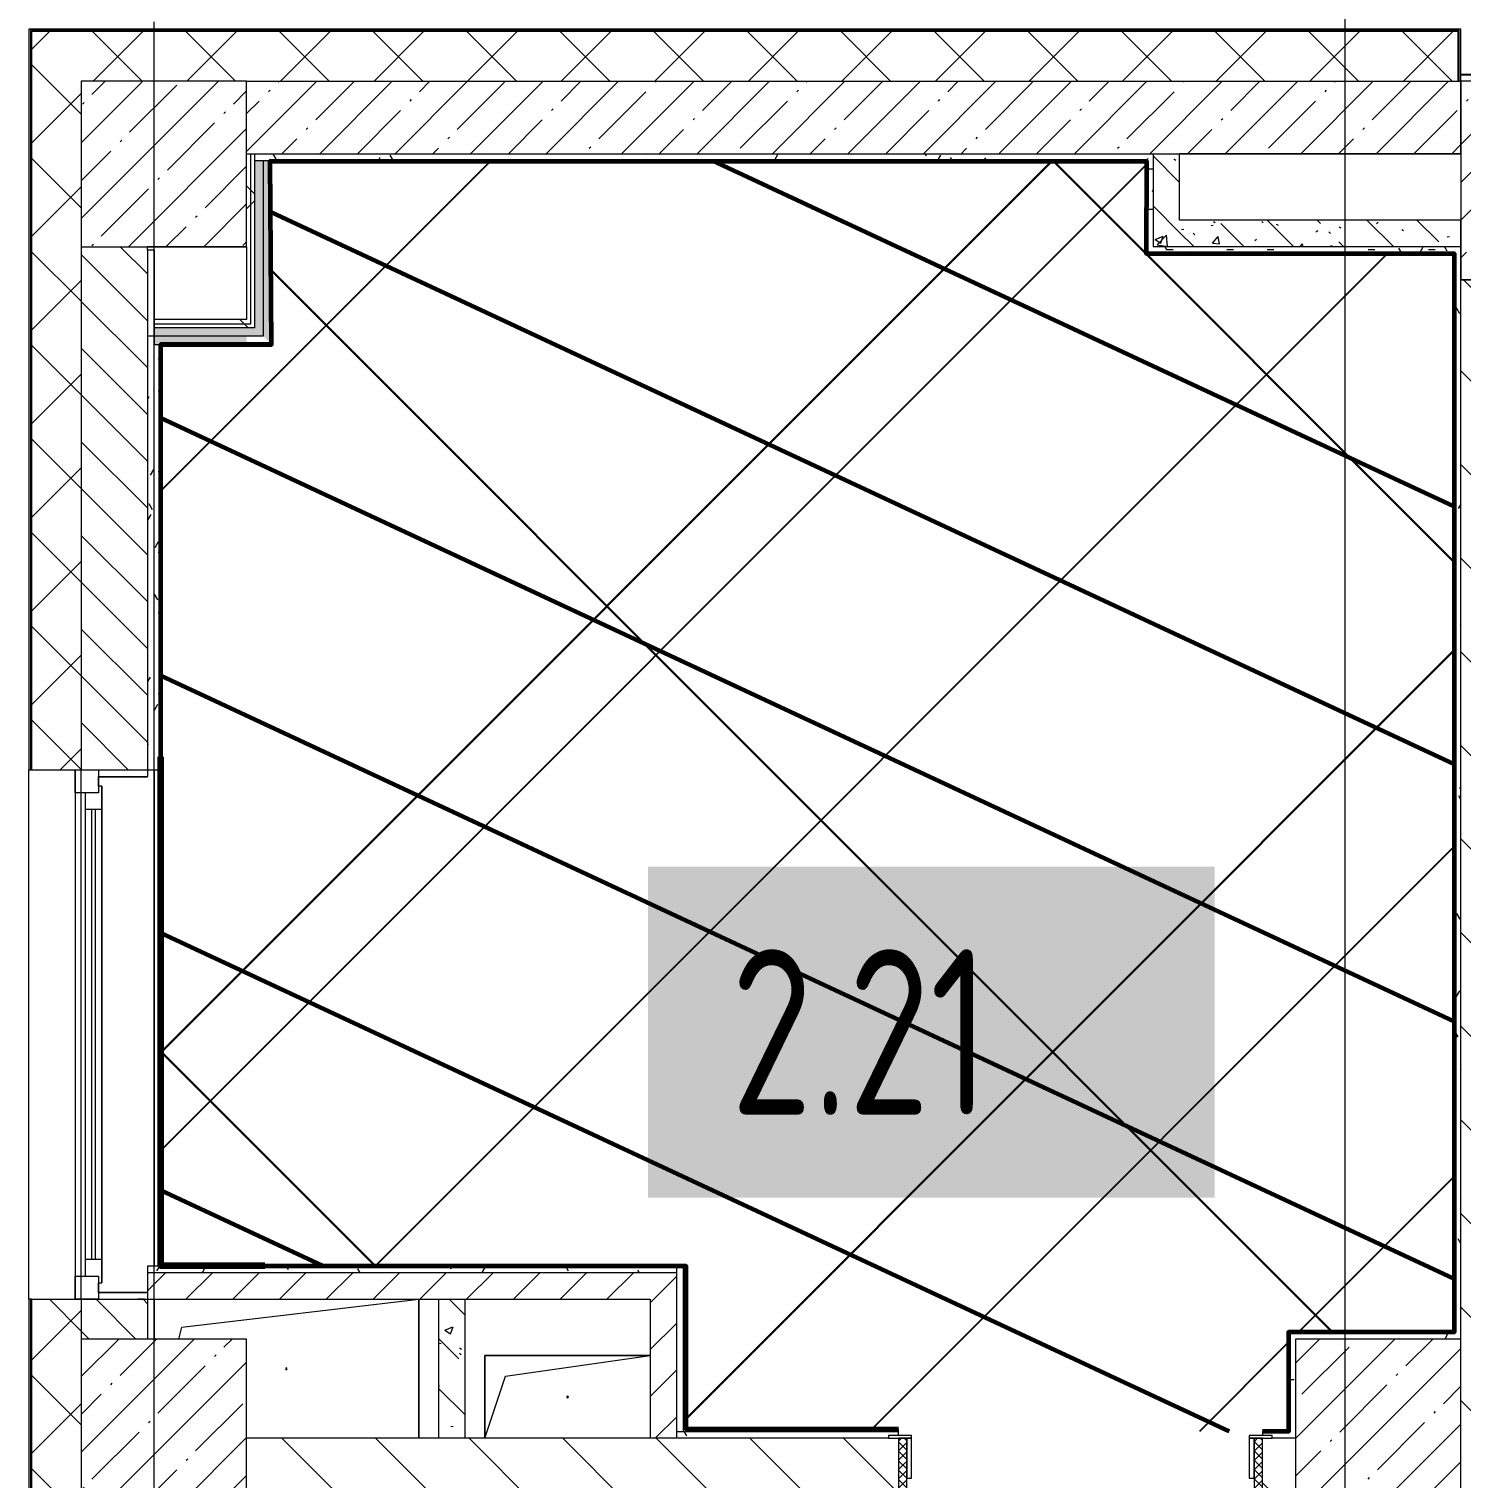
# Model space of a CAD drawing. Header units: millimetres. Extents: x -164500 to 426394, y -51911 to 102118.
# Drawn here: x 148504 to 152833, y 10979 to 15357 of the extents above; entities that cross this region are included whole.
import ezdxf

# ---------------------------------------------------------------- set-up
doc = ezdxf.new("R2010")
doc.units = ezdxf.units.MM
doc.linetypes.add('Осевая', pattern=[6350, 1270, -952.5, 3175, -952.5])
for name, color, linetype, lineweight in [('0) шлифовка', 5, 'Continuous', 60), ('1.4) Плинтус ПЛ-4', 6, 'Continuous', 60), ('5.3) Л-7 Линолеум 4 вып', 230, 'Continuous', 30), ('7.7) Плинтус', 222, 'Continuous', 90), ('A-DOOR-2', 7, 'Continuous', 5), ('A-DOOR-FRAM-2', 7, 'Continuous', 5), ('A-FLOR', 7, 'Continuous', 9), ('A-GENM', 7, 'Continuous', 9), ('A-GLAZ', 7, 'Continuous', 9), ('A-GLAZ-1', 7, 'Continuous', 5), ('A-WALL', 7, 'Continuous', 5), ('I-WALL', 7, 'Continuous', 5), ('S-COLS', 7, 'Continuous', 9), ('S-COLS-1', 7, 'Continuous', 5), ('Оси', 7, 'Continuous', 9), ('Оси-2', 7, 'Осевая', 9)]:
    doc.layers.add(name, color=color, linetype=linetype, lineweight=lineweight)
doc.layers.add('2) защита вин плитк', color=6, linetype='Continuous')
doc.layers.add('3.2.3) П-13.2', color=6, linetype='Continuous')
doc.layers.add('A-AREA-PATT-2', color=7, linetype='Continuous', lineweight=5, true_color=0xcde0ef, transparency=1)
for name, color, linetype, lineweight, true_color in [('A-DOOR-FRAM-1', 7, 'Continuous', 5, 0xc0c0c0), ('A-WALL-1', 9, 'Continuous', 5, 0x808080), ('A-WALL-FNSH-1', 9, 'Continuous', 5, 0x808080)]:
    doc.layers.add(name, color=color, linetype=linetype, lineweight=lineweight, true_color=true_color)
doc.styles.add('СПДС', font='ГОСТ тип А.ttf', dxfattribs={"width": 0.9})
pattern_1 = [(45, (148772.12, -0.94), (-114.0493, 114.0493), []), (45, (148886.17, -0.94), (-114.0493, 114.0493), [201.612, -40.322, 6.706, -33.617])]
pattern_2 = [(135, (148772.12, -0.94), (-141.4214, -141.4214), [])]
pattern_3 = [(45, (148772.12, -0.94), (-141.4214, 141.4214), []), (135, (148772.12, -0.94), (-141.4214, -141.4214), [])]
pattern_4 = [(45, (148772.12, -0.94), (-70.7107, 70.7107), [])]
pattern_5 = [(135, (148772.12, -0.94), (-150.8683, -150.8683), [213.36, -35.56, 7.112, -35.56]), (135, (148772.12, 149.83), (-150.8683, -150.8683), []), (50, (148772.12, -0.94), (255.0577, -22.3145), [26.67, -293.37]), (355, (148772.12, -0.94), (-49.3404, 267.479), [21.336, -234.696]), (100.451, (148793.38, -2.8), (205.7195, 245.1636), [22.666, -249.326]), (46.184, (148772.12, 70.18), (379.511, -58.86), [40.005, -440.055]), (96.636, (148803.75, 65.27), (332.363, 346.399), [33.999, -373.989]), (351.184, (148772.12, 70.18), (332.367, 346.395), [32.004, -352.044]), (21, (148807.68, 52.4), (212.2602, -143.171), [26.67, -293.37]), (326, (148807.68, 52.4), (86.5224, 257.8632), [21.336, -234.696]), (71.451, (148825.37, 40.47), (298.784, 114.69), [22.666, -249.326]), (37.5, (148772.12, -0.94), (4.32385, 118.3775), [6.706, -225.146, 6.706, -231.546, -235.585]), (37.5, (148772.12, -0.94), (4.32385, 118.3775), [-470.103, 6.706, -228.879]), (7.5, (148772.12, -0.94), (93.5476, 140.2533), [6.706, -129.134, 6.706, -219.812, -89.789]), (7.5, (148772.12, -0.94), (93.5476, 140.2533), [-362.356, 6.706, -83.083]), (327.5, (148692.82, -0.94), (189.82734, -8.0202), [6.706, -82.194, 6.706, -270.662, -368.046]), (327.5, (148692.82, -0.94), (189.82734, -8.0202), [-366.268, 6.706, -361.34]), (317.5, (148657.26, -0.94), (207.3811, 35.5976), [6.706, -108.864, 6.706, -177.495, -261.366]), (317.5, (148657.26, -0.94), (207.3811, 35.5976), [-299.771, 6.706, -254.66])]
pattern_6 = [(0, (148772.123, -0.94), (243.84, 60.96), [20.117, -162.763, 20.117, -162.763, -975.36]), (0, (148772.123, -0.94), (243.84, 60.96), [-365.76, 20.117, -345.643, 20.117, -162.763, -426.72]), (0, (148772.123, -0.94), (243.84, 60.96), [-914.4, 20.117, -101.803, 20.117, -284.683]), (120, (148863.563, 29.54), (-174.7129, 180.69163), [20.117, -162.763, 20.117, -162.763, -975.36]), (120, (148863.563, 29.54), (-174.7129, 180.69163), [-365.76, 20.117, -345.643, 20.117, -162.763, -426.72]), (120, (148863.563, 29.54), (-174.7129, 180.69163), [-914.4, 20.117, -101.803, 20.117, -284.683]), (240, (148894.043, 151.46), (-69.1271, -241.65163), [20.117, -162.763, 20.117, -162.763, -975.36]), (240, (148894.043, 151.46), (-69.1271, -241.65163), [-365.76, 20.117, -345.643, 20.117, -162.763, -426.72]), (240, (148894.043, 151.46), (-69.1271, -241.65163), [-914.4, 20.117, -101.803, 20.117, -284.683])]
pattern_7 = [(45, (148772.12, -0.94), (-212.132, 212.132), []), (135, (148772.12, -0.94), (-212.132, -212.132), [])]

# ---------------------------------------------------------------- blocks, each defined once
blk = doc.blocks.new('BSC_Колонна _Прямоугольная - 500х500-V326-Объем проектирования 2 этажа')
at = {"layer": 'S-COLS-1'}
h = blk.add_hatch(dxfattribs=at)
h.set_pattern_fill('FP_78', color=256, style=0, pattern_type=2)
h.set_pattern_definition([(45, (-140, -14950), (-114.0493, 114.0493), []), (45, (-25.95, -14950), (-114.0493, 114.0493), [201.612, -40.322, 6.706, -33.617])])
h.paths.add_polyline_path([(-250, -250), (250, -249.3), (250, 250), (-250, 250), (-250, 2.1)])
for p, q in [((250, 250), (-250, 250)), ((-250, 250), (-250, -250)), ((250, -250), (250, 250)), ((-250, -250), (250, -250))]:
    blk.add_line(p, q, dxfattribs=at)
blk = doc.blocks.new('BSC_Колонна _Прямоугольная - 500х500-V412-Объем проектирования 2 этажа')
at = {"layer": 'S-COLS-1'}
h = blk.add_hatch(dxfattribs=at)
h.set_pattern_fill('FP_160', color=256, style=0, pattern_type=2)
h.set_pattern_definition([(45, (-3810, -11150), (-114.0493, 114.0493), []), (45, (-3695.95, -11150), (-114.0493, 114.0493), [201.612, -40.322, 6.706, -33.617])])
h.paths.add_polyline_path([(200, -250), (250, -248), (250, 250), (-250, 250), (-250, -250), (-21.8, -250)])
for p, q in [((250, 250), (-250, 250)), ((-250, 250), (-250, -250)), ((250, -250), (250, 250)), ((-250, -250), (250, -250))]:
    blk.add_line(p, q, dxfattribs=at)
blk = doc.blocks.new('GM_Отверстие прямоугольное _в плите_ - Отверстие-V415-Объем проектирования 2 этажа')
at = {"layer": 'A-GENM'}
for p, q in [((-250, -125), (-250, 125)), ((-250, 125), (250, 125)), ((250, 125), (-250, 125)), ((-250, 125), (-250, -125)), ((-187.5, 62.5), (250, 125)), ((-250, -125), (-187.5, 62.5))]:
    blk.add_line(p, q, dxfattribs=at)
for start, end in [(360, 180), (180, 360)]:
    blk.add_arc((0, 0), 2.5, start, end, dxfattribs=at)
blk = doc.blocks.new('GM_Отверстие прямоугольное _в плите_ - Отверстие-22237344-Объем проектирования 2 этажа')
at = {"layer": 'A-GENM'}
for p, q in [((-316, 126), (400, 210)), ((400, 210), (400, -210)), ((400, -210), (400, 210)), ((-325, 90), (-316, 126))]:
    blk.add_line(p, q, dxfattribs=at)
for start, end in [(360, 180), (180, 360)]:
    blk.add_arc((0, 0), 2.5, start, end, dxfattribs=at)
blk = doc.blocks.new('120_Окно_СКБ_1Ст - 120_Окно_СКБ_1Ст_1600х2500_h_ 2-22959204-Объем проектирования 2 этажа')
at = {"layer": 'A-GLAZ'}
for p, q in [((-800, -127), (-800, -57)), ((-800, -57), (-730, -57)), ((-730, -57), (-730, -127)), ((730, -87), (-730, -87)), ((-730, -87), (-730, -127)), ((-680, -137), (-680, -87)), ((680, -137), (680, -87)), ((730, -127), (730, -57)), ((730, -57), (800, -57)), ((730, -127), (730, -87)), ((800, -57), (800, -127)), ((-730, -127), (-800, -127)), ((-730, -127), (-750, -127)), ((-750, -127), (-750, -137)), ((800, -127), (730, -127)), ((750, -127), (730, -127)), ((750, -137), (750, -127)), ((-750, -137), (750, -137)), ((750, -137), (-750, -137))]:
    blk.add_line(p, q, dxfattribs=at)
at = {"layer": 'A-GLAZ-1'}
for p, q in [((800, -57), (-800, -57)), ((-780, -127), (-750, -127)), ((-680, -107), (680, -107)), ((680, -117), (-680, -117)), ((750, -127), (780, -127))]:
    blk.add_line(p, q, dxfattribs=at)
blk = doc.blocks.new('BSC_Колонна _Прямоугольная - 500х500-V427-Объем проектирования 2 этажа')
at = {"layer": 'S-COLS-1'}
h = blk.add_hatch(dxfattribs=at)
h.set_pattern_fill('FP_177', color=256, style=0, pattern_type=2)
h.set_pattern_definition([(45, (-140, -11150), (-114.0493, 114.0493), []), (45, (-25.95, -11150), (-114.0493, 114.0493), [201.612, -40.322, 6.706, -33.617])])
h.paths.add_polyline_path([(-50, -250), (250, -250), (250, 250), (-250, 250), (-250, -250)])
for p, q in [((250, 250), (-250, 250)), ((-250, 250), (-250, -250)), ((250, -250), (250, 250)), ((-250, -250), (250, -250))]:
    blk.add_line(p, q, dxfattribs=at)

msp = doc.modelspace()

# ---------------------------------------------------------------- hatches: boundary and pattern name
at = {"layer": '0) шлифовка', "true_color": 0x2776bb}
h = msp.add_hatch(dxfattribs=at)
h.set_pattern_fill('ANSI31', color=152, scale=222, angle=110)
h.set_pattern_definition([(155, (148903.1, 14959), (-297.88, -638.81), [])])
h.paths.add_polyline_path([(152811.123, 14679.704), (151881.123, 14679.704), (151881.123, 14959), (149237.123, 14959), (149237.123, 14405), (148903.123, 14405), (148903.123, 13120), (148903.123, 11621), (150482.123, 11621), (150490.123, 11621), (150490.123, 11128), (151172.123, 11128), (151172.123, 11121), (152311.123, 11121), (152311.123, 11421), (152811.123, 11421)])
at = {"layer": '2) защита вин плитк'}
h = msp.add_hatch(dxfattribs=at)
h.set_pattern_fill('ANSI31', color=256, scale=600)
h.set_pattern_definition([(45, (148903.1, 14959), (-1347.04, 1347.04), [])])
h.paths.add_polyline_path([(152811.123, 14679.704), (151881.123, 14679.704), (151881.123, 14959), (149237.123, 14959), (149237.123, 14405), (148903.123, 14405), (148903.123, 13120), (148903.123, 11621), (150482.123, 11621), (150490.123, 11621), (150490.123, 11128), (151172.123, 11128), (151172.123, 11121), (152311.123, 11121), (152311.123, 11421), (152811.123, 11421)])
at = {"layer": '3.2.3) П-13.2'}
h = msp.add_hatch(dxfattribs=at)
h.set_pattern_fill('ANSI32', color=256, scale=222)
h.set_pattern_definition([(45, (148903.1, 14959), (-1495.2, 1495.2), []), (45, (149900, 14959), (-1495.2, 1495.2), [])])
h.paths.add_polyline_path([(152811.123, 14679.704), (151881.123, 14679.704), (151881.123, 14959), (149237.123, 14959), (149237.123, 14405), (148903.123, 14405), (148903.123, 13120), (148903.123, 11621), (150482.123, 11621), (150490.123, 11621), (150490.123, 11128), (151172.123, 11128), (151172.123, 11121), (152311.123, 11121), (152311.123, 11421), (152811.123, 11421)])
at = {"layer": '5.3) Л-7 Линолеум 4 вып'}
h = msp.add_hatch(dxfattribs=at)
h.set_pattern_fill('ANSI37', color=256, scale=600)
h.set_pattern_definition([(45, (148903.1, 14959), (-1347.04, 1347.04), []), (135, (148903.1, 14959), (-1347.04, -1347.04), [])])
h.paths.add_polyline_path([(152811.123, 14679.704), (151881.123, 14679.704), (151881.123, 14959), (149237.123, 14959), (149237.123, 14405), (148903.123, 14405), (148903.123, 13120), (148903.123, 11621), (150482.123, 11621), (150490.123, 11621), (150490.123, 11128), (151172.123, 11128), (151172.123, 11121), (152311.123, 11121), (152311.123, 11421), (152811.123, 11421)])
at = {"layer": 'A-AREA-PATT-2'}
msp.add_hatch(color=256, dxfattribs=at).paths.add_polyline_path([(151052.408, 11123.059), (151132.623, 11123.059), (151132.123, 11127.059), (150490.123, 11127.059), (150490.123, 11619.059), (150486.123, 11619.059), (150486.123, 11123.059), (150509.803, 11123.059)])
at = {"layer": 'A-DOOR-2'}
h = msp.add_hatch(dxfattribs=at)
h.set_pattern_fill('FP_75', color=256, angle=180, style=0, pattern_type=2)
h.set_pattern_definition([(315, (149943.212, 10834.374), (14.14214, 14.14214), []), (45, (149943.212, 10834.374), (-14.14214, 14.14214), [])])
h.paths.add_polyline_path([(151132.123, 10899.059), (151157.123, 10899.331), (151157.123, 11099.059), (151132.123, 11099.059), (151132.123, 10919.059)])
at = {"layer": 'A-DOOR-FRAM-2'}
h = msp.add_hatch(dxfattribs=at)
h.set_pattern_fill('FP_76', color=256, angle=180, style=0, pattern_type=2)
h.set_pattern_definition([(225, (152066.007, 10834.374), (14.1421, -14.1421), []), (315, (152066.007, 10834.374), (14.1421, 14.1421), [])])
h.paths.add_polyline_path([(152232.123, 10899.059), (152232.123, 11099.059), (152207.123, 11099.059), (152207.123, 10899.059)])
at = {"layer": 'A-WALL'}
h = msp.add_hatch(dxfattribs=at)
h.set_pattern_fill('FP_24', color=256, style=0, pattern_type=2)
h.set_pattern_definition(pattern_3)
h.paths.add_polyline_path([(148662.123, -100.941), (148662.123, 5219.059), (148512.123, 5219.059), (148512.123, -100.941)])
h.paths.add_polyline_path([(148644.123, 7319.059), (148662.123, 7319.059), (148662.123, 8519.059), (148512.123, 8519.059), (148512.123, 7319.059)])
h.paths.add_polyline_path([(148512.123, 10619.059), (148662.123, 10619.059), (148662.123, 11519.059), (148512.123, 11519.059), (148512.123, 10848.945)])
h.paths.add_polyline_path([(148512.123, 13119.059), (148662.123, 13119.059), (148662.123, 15349.059), (148512.123, 15349.059), (148512.123, 13925.641)])
h = msp.add_hatch(dxfattribs=at)
h.set_pattern_fill('FP_24', color=256, style=0, pattern_type=2)
h.set_pattern_definition(pattern_3)
h.paths.add_polyline_path([(148862.123, 15199.059), (152824.123, 15199.059), (152824.123, 15349.059), (148662.123, 15349.059), (148662.123, 15199.059)])
h = msp.add_hatch(dxfattribs=at)
h.set_pattern_fill('FP_2', color=256, style=0, pattern_type=2)
h.set_pattern_definition([(135, (148772.12, -0.94), (-70.7107, -70.7107), [])])
h.paths.add_polyline_path([(148862.123, 7899.059), (148862.123, 8519.059), (148662.123, 8519.059), (148662.123, 7899.059)])
h.paths.add_polyline_path([(148862.123, 10619.059), (148862.123, 10899.059), (148662.123, 10899.059), (148662.123, 10619.059), (148861.59, 10619.059)])
h.paths.add_polyline_path([(148719.266, 11399.059), (148862.123, 11399.059), (148862.123, 11519.059), (148662.123, 11519.059), (148662.123, 11399.059)])
h.paths.add_polyline_path([(148862.123, 13119.059), (148862.123, 14699.059), (148662.123, 14699.059), (148662.123, 13119.059), (148774.668, 13119.059)])
at = {"layer": 'I-WALL'}
h = msp.add_hatch(dxfattribs=at)
h.set_pattern_fill('FP_1', color=256, style=0, pattern_type=2)
h.set_pattern_definition(pattern_1)
h.paths.add_polyline_path([(151882.123, 14979.059), (152832.123, 14979.059), (152832.123, 15199.059), (149162.123, 15199.059), (149162.123, 14979.059), (151052.408, 14979.059)])
h = msp.add_hatch(dxfattribs=at)
h.set_pattern_fill('FP_192', color=256, style=0, pattern_type=2)
h.set_pattern_definition(pattern_7)
h.paths.add_polyline_path([(149174.623, 14466.559), (149174.623, 14979.059), (149162.123, 14979.059), (149162.123, 14466.559)])
h = msp.add_hatch(dxfattribs=at)
h.set_pattern_fill('FP_192', color=256, style=0, pattern_type=2)
h.set_pattern_definition(pattern_7)
h.paths.add_polyline_path([(149187.123, 14454.059), (149187.123, 14979.059), (149174.623, 14977.784), (149174.623, 14454.059)])
h = msp.add_hatch(dxfattribs=at)
h.set_pattern_fill('FP_191', color=256, style=0, pattern_type=2)
h.set_pattern_definition(pattern_6)
h.paths.add_polyline_path([(151817.578, 14959.059), (151882.123, 14959.059), (151882.123, 14979.059), (149187.123, 14979.059), (149187.123, 14959.059), (151795.76, 14959.059)])
h = msp.add_hatch(dxfattribs=at)
h.set_pattern_fill('FP_191', color=256, style=0, pattern_type=2)
h.set_pattern_definition(pattern_6)
h.paths.add_polyline_path([(151902.123, 14979.059), (151882.123, 14979.059), (151882.123, 14959.059), (151900.627, 14977.562)])
h.paths.add_polyline_path([(151892.835, 14679.762), (151902.123, 14679.762), (151900.693, 14977.557), (151882.123, 14958.059), (151882.123, 14679.762)])
h = msp.add_hatch(dxfattribs=at)
h.set_pattern_fill('FP_41', color=256, style=0, pattern_type=2)
h.set_pattern_definition(pattern_5)
h.paths.add_polyline_path([(151902.123, 14699.762), (151982.123, 14699.783), (151982.123, 14979.059), (151902.123, 14977.441), (151902.123, 14951.206)])
for points in [[(149237.123, 14404.059), (149237.123, 14959.059), (149187.123, 14959.059), (149187.123, 14429.059), (149212.123, 14429.059), (149232.123, 14409.059), (149187.123, 14409.059), (149187.123, 14404.059), (149232.123, 14404.059)], [(149187.123, 14404.059), (149185.873, 14409.059), (149162.123, 14409.059), (149162.123, 14429.059), (149187.123, 14429.059), (149187.123, 14454.059), (148882.123, 14454.059), (148884.342, 14404.059), (149182.668, 14404.059)]]:
    msp.add_hatch(color=256, dxfattribs=at).paths.add_polyline_path(points)
h = msp.add_hatch(dxfattribs=at)
h.set_pattern_fill('FP_41', color=256, style=0, pattern_type=2)
h.set_pattern_definition(pattern_5)
h.paths.add_polyline_path([(152497.877, 14699.762), (152832.123, 14699.762), (152832.123, 14779.762), (151982.123, 14779.762), (151982.123, 14699.762), (152332.123, 14699.762)])
h = msp.add_hatch(dxfattribs=at)
h.set_pattern_fill('FP_191', color=256, style=0, pattern_type=2)
h.set_pattern_definition(pattern_6)
h.paths.add_polyline_path([(152755.338, 14679.762), (152832.123, 14679.762), (152832.123, 14699.762), (151902.123, 14699.059), (151902.123, 14679.762), (152497.877, 14679.762)])
h = msp.add_hatch(dxfattribs=at)
h.set_pattern_fill('FP_191', color=256, style=0, pattern_type=2)
h.set_pattern_definition(pattern_6)
h.paths.add_polyline_path([(152832.123, 11399.059), (152832.123, 14679.762), (152812.123, 14678.762), (152812.123, 11399.059)])
h = msp.add_hatch(dxfattribs=at)
h.set_pattern_fill('FP_23', color=256, style=0, pattern_type=2)
h.set_pattern_definition(pattern_2)
h.paths.add_polyline_path([(153017.165, 10899.059), (153032.123, 10899.059), (153032.123, 14599.059), (152832.123, 14599.059), (152832.123, 10899.059)])
h = msp.add_hatch(dxfattribs=at)
h.set_pattern_fill('FP_192', color=256, style=0, pattern_type=2)
h.set_pattern_definition(pattern_7)
h.paths.add_polyline_path([(149161.798, 14466.559), (149162.123, 14466.559), (149162.123, 14479.059), (148882.123, 14479.059), (148884.205, 14466.559), (149139.623, 14466.559)])
h = msp.add_hatch(dxfattribs=at)
h.set_pattern_fill('FP_192', color=256, style=0, pattern_type=2)
h.set_pattern_definition(pattern_7)
h.paths.add_polyline_path([(148882.123, 14454.059), (149174.623, 14454.059), (149174.623, 14466.559), (148882.123, 14466.559)])
h = msp.add_hatch(dxfattribs=at)
h.set_pattern_fill('FP_191', color=256, style=0, pattern_type=2)
h.set_pattern_definition(pattern_6)
h.paths.add_polyline_path([(148862.123, 13119.059), (148902.123, 13119.059), (148902.123, 14404.059), (148884.205, 14404.213), (148882.123, 14409.059), (148882.123, 14429.059), (148862.123, 14429.059), (148862.123, 13925.641)])
h = msp.add_hatch(dxfattribs=at)
h.set_pattern_fill('FP_191', color=256, style=0, pattern_type=2)
h.set_pattern_definition(pattern_6)
h.paths.add_polyline_path([(149245.572, 11599.059), (150462.123, 11599.059), (150462.123, 11619.059), (148862.123, 11619.059), (148862.123, 11599.059), (149162.123, 11599.059)])
h = msp.add_hatch(dxfattribs=at)
h.set_pattern_fill('FP_22', color=256, style=0, pattern_type=2)
h.set_pattern_definition(pattern_4)
h.paths.add_polyline_path([(148862.123, 11519.059), (150462.123, 11519.059), (150462.123, 11599.059), (148862.123, 11599.059)])
h = msp.add_hatch(dxfattribs=at)
h.set_pattern_fill('FP_191', color=256, style=0, pattern_type=2)
h.set_pattern_definition(pattern_6)
h.paths.add_polyline_path([(148856.385, 11519.059), (148862.123, 11519.059), (148862.123, 11539.059), (148714.123, 11539.059), (148714.123, 11519.059), (148724.123, 11519.059)])
h = msp.add_hatch(dxfattribs=at)
h.set_pattern_fill('FP_41', color=256, style=0, pattern_type=2)
h.set_pattern_definition(pattern_5)
h.paths.add_polyline_path([(149822.123, 11099.059), (149822.123, 11519.059), (149742.123, 11519.059), (149742.123, 11099.059)])
h = msp.add_hatch(dxfattribs=at)
h.set_pattern_fill('FP_22', color=256, style=0, pattern_type=2)
h.set_pattern_definition(pattern_4)
h.paths.add_polyline_path([(150462.123, 11099.059), (150462.123, 11519.059), (150382.123, 11519.059), (150382.123, 11099.059)])
h = msp.add_hatch(dxfattribs=at)
h.set_pattern_fill('FP_191', color=256, style=0, pattern_type=2)
h.set_pattern_definition(pattern_6)
h.paths.add_polyline_path([(152332.123, 11099.059), (152332.123, 11419.059), (152312.123, 11419.059), (152312.123, 11120.059)])
h.paths.add_polyline_path([(152312.123, 11099.059), (152332.123, 11099.059), (152312.123, 11119.059)])
h = msp.add_hatch(dxfattribs=at)
h.set_pattern_fill('FP_191', color=256, style=0, pattern_type=2)
h.set_pattern_definition(pattern_6)
h.paths.add_polyline_path([(152782.123, 11399.059), (152812.123, 11399.059), (152811.123, 11419.059), (152332.123, 11419.059), (152332.123, 11399.059), (152586.122, 11399.059)])
h = msp.add_hatch(dxfattribs=at)
h.set_pattern_fill('FP_23', color=256, style=0, pattern_type=2)
h.set_pattern_definition(pattern_2)
h.paths.add_polyline_path([(152332.123, 10899.059), (152332.123, 11099.059), (152232.123, 11099.059), (152232.123, 10899.059), (152262.123, 10899.059)])
h.paths.add_polyline_path([(151132.123, 10899.059), (151132.123, 11099.059), (149162.123, 11099.059), (149162.123, 10899.059), (151102.123, 10899.059)])
h = msp.add_hatch(dxfattribs=at)
h.set_pattern_fill('FP_191', color=256, style=0, pattern_type=2)
h.set_pattern_definition(pattern_6)
h.paths.add_polyline_path([(152312.123, 11099.059), (152310.123, 11119.059), (152232.123, 11119.059), (152232.123, 11107.059), (152262.123, 11106.559), (152262.123, 11099.059), (152286.679, 11099.059)])
h.paths.add_polyline_path([(151052.408, 11099.059), (151102.123, 11099.954), (151102.123, 11107.059), (151132.123, 11107.059), (151132.123, 11119.059), (150462.123, 11119.059), (150462.123, 11099.059)])
at = {"layer": 'S-COLS-1'}
h = msp.add_hatch(dxfattribs=at)
h.set_pattern_fill('FP_1', color=256, style=0, pattern_type=2)
h.set_pattern_definition(pattern_1)
h.paths.add_polyline_path([(152832.123, 14599.059), (153432.123, 14599.059), (153432.123, 15199.059), (152832.123, 15199.059), (152832.123, 14699.762)])

# ---------------------------------------------------------------- linework, layer by layer
at = {"layer": '1.4) Плинтус ПЛ-4'}
msp.add_lwpolyline([(151132.623, 11127.059), (150490.123, 11127.059), (150490.123, 11619.059), (148903.123, 11619.059), (148903.123, 14404.059), (149237.123, 14404.059), (149233.123, 14958.059), (151882.123, 14958.059), (151881.123, 14678.762), (152812.123, 14678.762), (152812.123, 11420.059), (152311.123, 11420.059), (152311.123, 11120.059), (152232.123, 11120.059)], dxfattribs=at)
at = {"layer": '7.7) Плинтус'}
msp.add_lwpolyline([(149217.385, 11620.059), (148903.123, 11620.059), (148903.123, 13158.023)], dxfattribs=at)
at = {"layer": 'A-DOOR-FRAM-1'}
for p, q in [((151172.123, 11107.059), (151102.123, 11107.059)), ((151102.123, 11107.059), (151102.123, 11099.059)), ((151102.123, 11099.059), (151172.123, 11099.059)), ((151157.123, 11099.059), (151132.123, 11099.059)), ((151132.123, 11099.059), (151132.123, 10899.059)), ((151157.123, 10899.059), (151157.123, 11099.059)), ((151172.123, 11099.059), (151157.123, 11099.059)), ((151157.123, 11099.059), (151157.123, 10979.059)), ((151172.123, 11099.059), (151172.123, 11107.059)), ((151172.123, 10979.059), (151172.123, 11099.059)), ((152192.123, 11107.059), (152192.123, 11099.059)), ((152262.123, 11107.059), (152192.123, 11107.059)), ((152192.123, 11099.059), (152192.123, 10979.059)), ((152207.123, 11099.059), (152192.123, 11099.059)), ((152192.123, 11099.059), (152262.123, 11099.059)), ((152207.123, 11099.059), (152207.123, 10899.059)), ((152232.123, 11099.059), (152207.123, 11099.059)), ((152207.123, 10979.059), (152207.123, 11099.059)), ((152232.123, 10899.059), (152232.123, 11099.059)), ((152262.123, 11099.059), (152262.123, 11107.059)), ((151157.123, 10979.059), (151172.123, 10979.059)), ((152192.123, 10979.059), (152207.123, 10979.059))]:
    msp.add_line(p, q, dxfattribs=at)
at = {"layer": 'A-FLOR'}
for p, q in [((152832.123, 14980), (151982.123, 14980)), ((152832.123, 14979.059), (151982.123, 14979.059)), ((148862.123, 14690), (148862.123, 14700)), ((148862.123, 14700), (149162.123, 14700)), ((148862.123, 14689.059), (148862.123, 14699.059)), ((148862.123, 14699.059), (149162.123, 14699.059)), ((150462.123, 11120), (150462.123, 11600)), ((150462.123, 11119.059), (150462.123, 11599.059))]:
    msp.add_line(p, q, dxfattribs=at)
at = {"layer": 'A-WALL'}
for p, q in [((152827.123, 15352.059), (148509.123, 15352.059)), ((148509.123, 15352.059), (148509.123, 13119.059)), ((152824.123, 15349.059), (148512.123, 15349.059)), ((148512.123, 15349.059), (148512.123, 13119.059)), ((152824.123, 15199.059), (152824.123, 15349.059)), ((152827.123, 15199.059), (152827.123, 15352.059)), ((149174.623, 14466.559), (149174.623, 14979.059)), ((149187.123, 14454.059), (149187.123, 14979.059)), ((151882.123, 14959.059), (149187.123, 14959.059)), ((151882.123, 14679.762), (151882.123, 14959.059)), ((148662.123, 14699.059), (148662.123, 13119.059)), ((148862.123, 14689.059), (148862.123, 13099.059)), ((152812.123, 14679.762), (151902.123, 14679.762)), ((152812.123, 11419.059), (152812.123, 14679.762)), ((153032.123, 14599.059), (152832.123, 14599.059)), ((148882.123, 14466.559), (149174.623, 14466.559)), ((149187.123, 14454.059), (148882.123, 14454.059)), ((148902.123, 13119.059), (148902.123, 14409.059)), ((148943.13, 14409.059), (148902.123, 14409.059)), ((148504.123, 11519.059), (148504.123, 13119.059)), ((148509.123, 11519.059), (148509.123, 10619.059)), ((148512.123, 11519.059), (148512.123, 10619.059)), ((148662.123, 11519.059), (148662.123, 11399.059)), ((152812.123, 11419.059), (152332.123, 11419.059)), ((151102.123, 11099.059), (150462.123, 11099.059)), ((152332.123, 11099.059), (152262.123, 11099.059))]:
    msp.add_line(p, q, dxfattribs=at)
at = {"layer": 'A-WALL-1'}
for p, q in [((149162.123, 15199.059), (152824.123, 15199.059)), ((152832.123, 14979.059), (152832.123, 15199.059)), ((152832.123, 14979.059), (149162.123, 14979.059)), ((151902.123, 14979.059), (151902.123, 14699.762)), ((151982.123, 14779.762), (151982.123, 14979.059)), ((149212.123, 14959.059), (149212.123, 14429.059)), ((149232.123, 14958.059), (149232.123, 14959.059)), ((149237.123, 14404.059), (149237.123, 14959.059)), ((152832.123, 14779.762), (151982.123, 14779.762)), ((152832.123, 11399.059), (152832.123, 14779.762)), ((149162.123, 14699.059), (149162.123, 14479.059)), ((151902.123, 14699.762), (152832.123, 14699.762)), ((149162.123, 14479.059), (148882.123, 14479.059)), ((148882.123, 14479.059), (148882.123, 14404.059)), ((149212.123, 14429.059), (148862.123, 14429.059)), ((148882.123, 14404.059), (149237.123, 14404.059)), ((148512.123, 13119.059), (148902.123, 13119.059)), ((148714.123, 13119.059), (148714.123, 13099.059)), ((148714.123, 13099.059), (148862.123, 13099.059)), ((148862.123, 11619.059), (148862.123, 11399.059)), ((150462.123, 11619.059), (148862.123, 11619.059)), ((150462.123, 11099.059), (150462.123, 11619.059)), ((150462.123, 11599.059), (148862.123, 11599.059)), ((148512.123, 11519.059), (148862.123, 11519.059)), ((148862.123, 11539.059), (148714.123, 11539.059)), ((148714.123, 11539.059), (148714.123, 11519.059)), ((148862.123, 11519.059), (150382.123, 11519.059)), ((149742.123, 11519.059), (149742.123, 11099.059)), ((149822.123, 11099.059), (149822.123, 11519.059)), ((150382.123, 11519.059), (150382.123, 11099.059)), ((150462.123, 11099.059), (149162.123, 11099.059)), ((150482.123, 11119.059), (150462.123, 11119.059)), ((151132.123, 11107.059), (151132.123, 11119.059)), ((152312.123, 11119.059), (152232.123, 11119.059)), ((152232.123, 11119.059), (152232.123, 11107.059)), ((152312.123, 11120.059), (152312.123, 11119.059))]:
    msp.add_line(p, q, dxfattribs=at)
at = {"layer": 'A-WALL-FNSH-1'}
for p, q in [((152832.123, 15357.059), (148504.123, 15357.059)), ((148504.123, 15357.059), (148504.123, 13119.059)), ((152832.123, 15199.059), (152832.123, 15357.059)), ((152824.123, 15199.059), (152832.123, 15199.059)), ((155327.123, 15220.059), (152832.123, 15220.059)), ((152832.123, 15219.059), (155327.123, 15219.059)), ((149232.123, 14958.059), (149232.123, 14409.059)), ((151881.123, 14958.059), (149232.123, 14958.059)), ((149233.123, 14408.059), (149233.123, 14958.059)), ((151881.123, 14958.059), (151881.123, 14678.762)), ((151881.123, 14678.762), (152811.123, 14678.762)), ((151902.123, 14679.762), (151882.123, 14679.762)), ((152811.123, 14678.762), (152811.123, 11420.059)), ((148903.123, 13119.059), (148903.123, 14408.059)), ((148903.123, 14408.059), (149233.123, 14408.059)), ((149232.123, 14409.059), (148943.13, 14409.059)), ((148504.123, 13119.059), (148512.123, 13119.059)), ((148714.123, 13099.059), (148714.123, 13098.059)), ((148714.123, 13098.059), (148862.123, 13098.059)), ((148862.123, 13098.059), (148862.123, 13099.059)), ((148902.123, 13119.059), (148903.123, 13119.059)), ((148902.123, 11620.059), (148902.123, 11619.059)), ((148902.123, 11619.059), (150482.123, 11619.059)), ((150482.123, 11620.059), (148903.123, 11620.059)), ((150482.123, 11619.059), (150482.123, 11620.059)), ((148512.123, 11519.059), (148504.123, 11519.059)), ((148504.123, 11519.059), (148504.123, 10619.059)), ((148862.123, 11540.059), (148714.123, 11540.059)), ((148714.123, 11540.059), (148714.123, 11539.059)), ((152811.123, 11420.059), (152311.123, 11420.059)), ((152311.123, 11420.059), (152311.123, 11120.059)), ((152312.123, 11419.059), (152332.123, 11419.059)), ((152312.123, 11120.059), (152312.123, 11419.059)), ((152311.123, 11120.059), (152232.123, 11120.059)), ((152232.123, 11120.059), (152232.123, 11119.059))]:
    msp.add_line(p, q, dxfattribs=at)
at = {"layer": 'I-WALL'}
for p, q in [((148882.123, 14689.059), (148862.123, 14689.059)), ((148882.123, 14689.059), (148882.123, 14479.059)), ((148662.123, 11519.059), (148662.123, 13119.059)), ((148882.123, 13119.059), (148882.123, 11620.059)), ((148903.123, 13119.059), (148903.123, 11620.059)), ((148882.123, 11620.059), (148903.123, 11620.059)), ((150482.123, 11119.059), (150482.123, 11619.059)), ((150490.123, 11619.059), (150482.123, 11619.059)), ((150490.123, 11619.059), (150490.123, 11127.059)), ((148882.123, 11519.059), (148882.123, 11399.059)), ((150490.123, 11127.059), (151132.623, 11127.059)), ((151132.623, 11119.059), (151132.623, 11127.059)), ((151132.623, 11119.059), (150482.123, 11119.059))]:
    msp.add_line(p, q, dxfattribs=at)
at = {"layer": 'S-COLS'}
msp.add_line((152832.123, 14599.059), (153032.123, 14599.059), dxfattribs=at)
at = {"layer": 'S-COLS-1'}
for p, q in [((153432.123, 15199.059), (152832.123, 15199.059)), ((152832.123, 15199.059), (152832.123, 14599.059))]:
    msp.add_line(p, q, dxfattribs=at)
at = {"layer": 'Оси'}
for points in [[(152482.123, -1907.2), (152482.123, 3092.8), (152482.123, 22397.13), (152482.123, 27397.13)], [(148882.123, -1907.2), (148882.123, 3092.8), (148882.123, 10379.059), (148882.123, 15379.059)]]:
    msp.add_lwpolyline(points, dxfattribs=at)
at = {"layer": 'Оси-2'}
msp.add_line((152482.123, 3093.741), (152482.123, 22398.071), dxfattribs=at)

# ---------------------------------------------------------------- block references
at = {"layer": 'A-GENM'}
for name, p in [('GM_Отверстие прямоугольное _в плите_ - Отверстие-22237344-Объем проектирования 2 этажа', (149282.123, 11309.059)), ('GM_Отверстие прямоугольное _в плите_ - Отверстие-V415-Объем проектирования 2 этажа', (150132.123, 11224.059))]:
    msp.add_blockref(name, p, dxfattribs=at)
at = {"layer": 'A-GLAZ', "color": 3, "rotation": 89.99999999999993}
msp.add_blockref('120_Окно_СКБ_1Ст - 120_Окно_СКБ_1Ст_1600х2500_h_ 2-22959204-Объем проектирования 2 этажа', (148587.123, 12319.059), dxfattribs=at)
at = {"layer": 'S-COLS'}
for name, p in [('BSC_Колонна _Прямоугольная - 500х500-V326-Объем проектирования 2 этажа', (148912.123, 14949.059)), ('BSC_Колонна _Прямоугольная - 500х500-V427-Объем проектирования 2 этажа', (148912.123, 11149.059)), ('BSC_Колонна _Прямоугольная - 500х500-V412-Объем проектирования 2 этажа', (152582.123, 11149.059))]:
    msp.add_blockref(name, p, dxfattribs=at)

# ---------------------------------------------------------------- texts
at = {"insert": (150625.405, 12576.559), "char_height": 500, "width": 1212.1515, "attachment_point": 1, "style": 'СПДС', "bg_fill": 1, "box_fill_scale": 1.5, "bg_fill_color": 7, "bg_fill_true_color": 16777215, "bg_fill_transparency": 0}
msp.add_mtext('2.21', dxfattribs=at)

doc.saveas('drawing.dxf')
